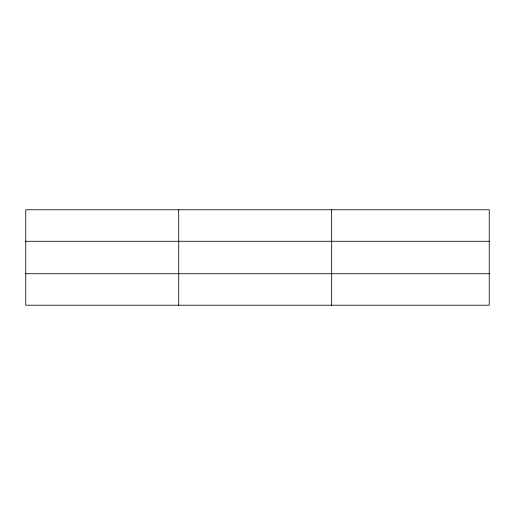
<?xml version="1.0" encoding="UTF-8"?>
<svg xmlns="http://www.w3.org/2000/svg" width="515" height="515" viewBox="0 0 515 515"><rect width="100%" height="100%" fill="white"/><g stroke="black" fill="none" stroke-linecap="round" stroke-linejoin="round"><path stroke-width="0.77" d="M178.705 209.785L178.705 305.215M331.66 209.785L331.66 305.215M489.25 273.723L489.25 305.215L25.75 305.215L25.75 209.785L489.25 209.785L489.25 273.723L25.75 273.723M25.75 241.278L489.25 241.278"/></g></svg>
